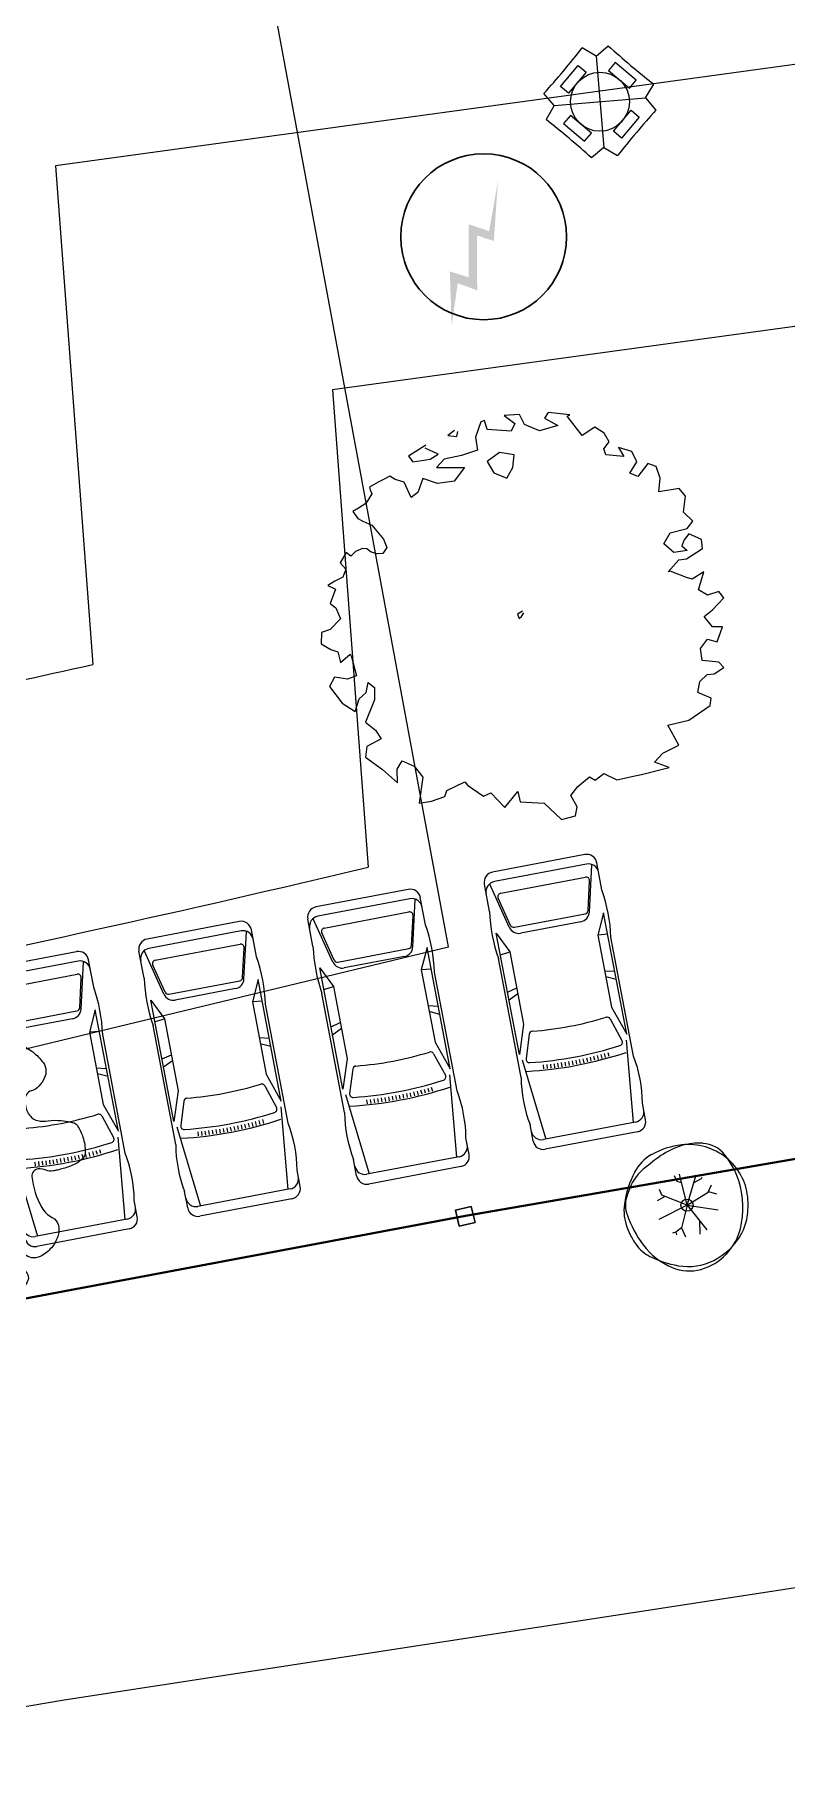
# Model space of a CAD drawing. Extents: x 2080 to 102399, y 2071 to 93424.
# Drawn here: x 86991 to 87408, y 76714 to 77671 of the extents above; entities that cross this region are included whole.
import ezdxf

# ---------------------------------------------------------------- set-up
doc = ezdxf.new("R2010")
doc.units = 0
doc.header["$LTSCALE"] = 20
doc.header["$MEASUREMENT"] = 0
doc.linetypes.add('CENTERX2', pattern=[4, 2.5, -0.5, 0.5, -0.5])
for name, color, linetype, lineweight in [('ASPHALT', 9, 'CENTERX2', 25), ('ELETRICIC POST', 80, 'Continuous', 30), ('fence', 13, 'FENCELINE2', 40), ('Mango tree', 96, 'Continuous', 5), ('naval tree', 105, 'Continuous', 9), ('sappotta', 114, 'Continuous', 5), ('STONE', 2, 'Continuous', 30), ('tree', 60, 'Continuous', 0), ('tree1', 110, 'Continuous', 9)]:
    doc.layers.add(name, color=color, linetype=linetype, lineweight=lineweight)
for name, color, linetype in [('ELEC', 11, 'Continuous'), ('road', 2, 'Continuous'), ('VEHICLES', 6, 'Continuous')]:
    doc.layers.add(name, color=color, linetype=linetype)
doc.linetypes.add('FENCELINE2', pattern='A,0.25,-0.1,[132,ltypeshp.shx,S=0.1,R=0,X=-0.1,Y=0],-0.1,1', length=1.45)

# ---------------------------------------------------------------- blocks, each defined once
blk = doc.blocks.new('elec post')
at = {"layer": 'ELETRICIC POST', "extrusion": (-0.001585, -0.002676, 0.999995)}
blk.add_hatch(color=1, dxfattribs=at).paths.add_polyline_path([(586.232, 851.826), (586.124, 851.89), (586.058, 851.55), (586.156, 851.806), (586.266, 851.734), (586.343, 852.072), (586.439, 852.015), (586.551, 852.382), (586.424, 852.082), (586.307, 852.154)])
blk.add_hatch(color=1, dxfattribs=at).paths.add_polyline_path([(586.232, 851.826), (586.124, 851.89), (586.058, 851.55), (586.156, 851.806), (586.266, 851.734), (586.343, 852.072), (586.439, 852.015), (586.551, 852.382), (586.424, 852.082), (586.307, 852.154)])
at = {"layer": 'ELETRICIC POST', "color": 3, "extrusion": (9.54098e-18, -0.00311, 0.999995)}
blk.add_circle((586.378, 852.048, -2.65), 0.525, dxfattribs=at)
blk.add_circle((586.378, 852.048, -2.65), 0.525, dxfattribs=at)
blk = doc.blocks.new('T3')
at = {"color": 3, "linetype": 'Continuous'}
blk.add_circle((0.007, -0.001), 0.0467, dxfattribs=at)
for centre, radius, start, end in [((0.028, -0.124), 0.591, 95.7743, 119.9478), ((0.129, -0.09), 0.571, 106.3689, 124.4478), ((0.102, -0.001), 0.478, 86.5891, 106.3683), ((0.016, -0.005), 0.472, 51.5393, 95.7734), ((0.117, 0.246), 0.23, 38.2099, 86.5855), ((-0.101, 0.099), 0.334, 119.9475, 152.2845), ((-0.029, -0.064), 0.454, 130.3005, 141.2454), ((0.701, -0.924), 1.582, 124.4458, 130.3031), ((-0.213, -0.013), 0.65, 9.9831, 38.21), ((0.031, 0.015), 0.447, 6.0223, 51.5393), ((0.263, -0.092), 0.745, 152.2851, 172.4004), ((0.231, -0.143), 0.719, 154.9924, 163.7785), ((-0.153, 0.036), 0.295, 141.2444, 154.9906), ((-0.107, -0.042), 0.372, 172.3996, 201.0285), ((-0.253, -0.003), 0.215, 163.7797, 199.3828), ((-0.286, -0.026), 0.724, 358.8883, 9.9833), ((-0.095, 0.001), 0.574, 350.2301, 6.0232), ((0.368, 0.216), 0.873, 199.3819, 216.8466), ((-0.198, -0.028), 0.636, 347.0493, 358.8877), ((0.074, -0.028), 0.403, 331.3474, 350.2303), ((0.161, 0.06), 0.659, 201.0235, 207.8216), ((0.025, -0.011), 0.505, 207.8204, 215.5805), ((-0.011, 0.019), 0.5, 296.8801, 331.348), ((-0.019, -0.069), 0.453, 316.7622, 347.0499), ((-0.149, -0.136), 0.291, 215.5851, 243.3801), ((0.103, 0.017), 0.542, 216.8467, 247.0462), ((0.075, 0.311), 0.791, 243.3844, 260.1468), ((0.003, -0.09), 0.422, 285.3686, 316.7631), ((0.025, -0.168), 0.341, 247.0472, 285.3699), ((0.015, -0.033), 0.442, 260.1457, 296.8807)]:
    blk.add_arc(centre, radius, start, end, dxfattribs=at)
blk = doc.blocks.new('A$C1D8D08D8')
at = {"color": 102}
for p, q in [((-254.5, -392.7), (-259.7, -382.1)), ((-246.1, -395.3), (-254.5, -392.7)), ((-235.3, -439.1), (-250.1, -378.9)), ((-235.3, -439.1), (-217.6, -379.7)), ((-222.4, -395.8), (-207, -386.9)), ((-207, -386.9), (-205.8, -384.6)), ((-193.7, -413.6), (-187.5, -399.7)), ((-278.7, -422.3), (-293.9, -431)), ((-284.7, -420), (-289.2, -408.4)), ((-235.3, -439.1), (-284.7, -420)), ((-235.3, -439.1), (-193.7, -413.6)), ((-193.2, -412.5), (-177.5, -417.1)), ((-177.5, -417.1), (-177.4, -417.1)), ((-235.3, -439.1), (-290.5, -467.2)), ((-235.3, -439.1), (-246.4, -483.8)), ((-235.3, -439.1), (-174.1, -448.7)), ((-235.3, -439.1), (-196.4, -487.3)), ((-211.2, -469), (-210.6, -495.9)), ((-257.4, -491.9), (-263.7, -494.2)), ((-246.4, -483.8), (-257.4, -491.9)), ((-257.4, -491.9), (-256, -497.5)), ((-246.4, -483.8), (-238.5, -501))]:
    blk.add_line(p, q, dxfattribs=at)
at = {"color": 102, "xscale": 253.5657267839997, "yscale": 253.5657267839997, "zscale": 253.5657267839997}
blk.add_blockref('T3', (-237.2, -438.9), dxfattribs=at)
blk = doc.blocks.new('V1')
at = {"linetype": 'Continuous'}
for p, q in [((0.3282, 0.1883), (0.0354, 0.1582)), ((0.0369, 0.2037), (0.0965, 0.2037)), ((0.2667, 0.2037), (0.6975, 0.2037)), ((0.4523, 0.1591), (0.3485, 0.1943)), ((0.3485, 0.1943), (0.7881, 0.1943)), ((0.5461, 0.1943), (0.5627, 0.1591)), ((0.5748, 0.1943), (0.5836, 0.1591)), ((0.71, 0.1943), (0.7139, 0.1591)), ((0.7881, 0.1943), (0.7139, 0.1591)), ((0.8, 0.145), (0.9635, 0.1847)), ((0.8687, 0.2037), (0.9669, 0.2037)), ((0, -0.1668), (0, 0.1668)), ((0.0354, -0.1668), (0.0354, 0.1668)), ((0.4127, 0.1466), (0.3295, 0.1736)), ((0.7139, 0.1591), (0.4523, 0.1591)), ((0.7965, 0.1274), (0.7965, -0.1293)), ((0.8059, 0.1393), (0.9093, 0.1644)), ((0.9245, 0.1525), (0.9245, -0.1544)), ((0.9698, -0.1668), (0.9698, 0.1668)), ((1.0039, -0.1668), (1.0039, 0.1668)), ((0.2781, 0.0658), (0.2925, 0.0651)), ((0.2788, 0.079), (0.2932, 0.0781)), ((0.2796, 0.0921), (0.2941, 0.0911)), ((0.2806, 0.1052), (0.295, 0.1041)), ((0.2817, 0.1183), (0.296, 0.1171)), ((0.7717, -0.1091), (0.7717, 0.1091)), ((0.2765, 0), (0.2909, 0)), ((0.2766, 0.0131), (0.291, 0.013)), ((0.2768, 0.0263), (0.2912, 0.026)), ((0.2771, 0.0395), (0.2915, 0.0391)), ((0.2775, 0.0527), (0.292, 0.0521)), ((0.2766, -0.0131), (0.291, -0.013)), ((0.2768, -0.0263), (0.2912, -0.026)), ((0.2771, -0.0395), (0.2915, -0.0391)), ((0.2775, -0.0527), (0.292, -0.0521)), ((0.2781, -0.0658), (0.2925, -0.0651)), ((0.2788, -0.079), (0.2932, -0.0781)), ((0.2796, -0.0921), (0.2941, -0.0911)), ((0.2806, -0.1052), (0.295, -0.1041)), ((0.2817, -0.1183), (0.296, -0.1171)), ((0.3282, -0.1883), (0.0354, -0.1582)), ((0.4127, -0.1466), (0.3295, -0.1736)), ((0.4523, -0.1591), (0.3485, -0.1943)), ((0.7139, -0.1591), (0.4523, -0.1591)), ((0.5461, -0.1943), (0.5627, -0.1591)), ((0.5748, -0.1943), (0.5836, -0.1591)), ((0.71, -0.1943), (0.7139, -0.1591)), ((0.7881, -0.1943), (0.7139, -0.1591)), ((0.8, -0.145), (0.9635, -0.1847)), ((0.8059, -0.1413), (0.9093, -0.1664)), ((0.0369, -0.2037), (0.0965, -0.2037)), ((0.2667, -0.2037), (0.6975, -0.2037)), ((0.3485, -0.1943), (0.7881, -0.1943)), ((0.8687, -0.2037), (0.9669, -0.2037))]:
    blk.add_line(p, q, dxfattribs=at)
for centre, radius, start, end in [((0.0369, 0.1668), 0.0369, 90.0171, 179.9829), ((0.0723, 0.1668), 0.0369, 90.0171, 179.9829), ((0.1816, -0.2675), 0.4788, 79.76163, 100.23837), ((0.7831, -0.3777), 0.5877, 81.62164, 98.37837), ((0.9329, 0.1668), 0.0369, 0.01713, 89.98285), ((0.967, 0.1669), 0.0369, 359.91757, 90.08254), ((1.6336, 0), 1.3607, 172.36711, 187.63289), ((1.6488, 0), 1.3454, 173.02615, 186.97385), ((0.3256, 0.1619), 0.0123, 71.83015, 173.16435), ((0.4089, 0.1348), 0.0124, 354.02557, 71.89446), ((1.641, 0), 1.2271, 173.75282, 186.24718), ((0.8087, 0.1091), 0.0369, 103.68224, 179.95563), ((0.8088, 0.1274), 0.0123, 103.73933, 180.08914), ((0.9122, 0.1525), 0.0123, 0.08906, 103.63393), ((0.8087, -0.1091), 0.0369, 180.04437, 256.31775), ((0.0369, -0.1668), 0.0369, 180.0171, 269.98291), ((0.0723, -0.1668), 0.0369, 180.0171, 269.98291), ((0.3256, -0.1619), 0.0123, 186.83565, 288.16986), ((0.4089, -0.1348), 0.0124, 288.10553, 5.97443), ((0.8088, -0.1293), 0.0123, 179.91098, 256.26071), ((0.9122, -0.1544), 0.0123, 256.36609, 359.91083), ((0.9329, -0.1668), 0.0369, 270.01715, 359.98288), ((0.967, -0.1669), 0.0369, 269.91745, 0.08243), ((0.1816, 0.2675), 0.4788, 259.76163, 280.23837), ((0.7831, 0.3777), 0.5877, 261.62164, 278.37836)]:
    blk.add_arc(centre, radius, start, end, dxfattribs=at)
blk = doc.blocks.new('A$C2E3D03D7')
at = {"layer": 'ELEC', "linetype": 'Continuous', "ltscale": 0.5}
for p, q in [((30.59, 56.02), (23.38, 61.18)), ((30.59, 56.02), (37.8, 61.18)), ((30.59, 56.02), (30.59, 5.16)), ((5.16, 30.59), (0, 37.8)), ((5.16, 30.59), (0, 23.38)), ((5.16, 30.59), (56.02, 30.59)), ((56.02, 30.59), (61.18, 37.8)), ((56.02, 30.59), (61.18, 23.38)), ((30.59, 5.16), (23.38, 0)), ((30.59, 5.16), (37.8, 0))]:
    blk.add_line(p, q, dxfattribs=at)
for points in [[(9.52, 40.86), (20.31, 51.66), (24.42, 47.56), (13.62, 36.76)], [(51.66, 40.86), (40.86, 51.66), (36.76, 47.56), (47.56, 36.76)], [(9.52, 20.31), (20.31, 9.52), (24.42, 13.62), (13.62, 24.42)], [(51.66, 20.31), (40.86, 9.52), (36.76, 13.62), (47.56, 24.42)]]:
    blk.add_lwpolyline(points, close=True, dxfattribs=at)
blk.add_circle((30.59, 30.59), 16.36, dxfattribs=at)
for centre, start, end in [((-373.61, 434.78), 313.26239, 316.73761), ((434.78, 434.78), 223.26239, 226.73761), ((-373.61, -373.61), 43.26239, 46.73761), ((434.78, -373.61), 133.26239, 136.73761)]:
    blk.add_arc(centre, 545.14, start, end, dxfattribs=at)
blk = doc.blocks.new('NEEM')
at = {"layer": 'sappotta', "linetype": 'Continuous'}
for p, q in [((-0.2131, 1.0923), (-0.2421, 1.0068)), ((-0.1911, 1.0989), (-0.2131, 1.0923)), ((-0.177, 1.0484), (-0.1911, 1.0989)), ((0.0031, 1.1323), (-0.083, 1.1274)), ((-0.083, 1.1274), (-0.0227, 1.0834)), ((-0.0227, 1.0834), (-0.0431, 1.0394)), ((0.0298, 1.0769), (0.0031, 1.1323)), ((0.1144, 1.0427), (0.0298, 1.0769)), ((0.2162, 1.072), (0.1144, 1.0427)), ((0.1622, 1.1437), (0.1418, 1.1119)), ((0.1418, 1.1119), (0.2162, 1.072)), ((0.2828, 1.1298), (0.1622, 1.1437)), ((0.2671, 1.1233), (0.2828, 1.1298)), ((0.3509, 1.0158), (0.2671, 1.1233)), ((0.4207, 1.063), (0.3509, 1.0158)), ((0.4731, 1.0296), (0.4207, 1.063)), ((-0.517, 0.9628), (-0.6142, 0.9009)), ((-0.3588, 1.0435), (-0.3956, 1.0158)), ((-0.3956, 1.0158), (-0.3455, 1.0109)), ((-0.3455, 1.0109), (-0.34, 1.0386)), ((-0.2421, 1.0068), (-0.2303, 0.9351)), ((-0.0431, 1.0394), (-0.177, 1.0484)), ((0.4716, 0.9417), (0.5006, 0.9816)), ((0.5006, 0.9816), (0.4731, 1.0296)), ((-0.6142, 0.9009), (-0.5891, 0.87)), ((-0.5891, 0.87), (-0.4935, 0.8838)), ((-0.5209, 0.9449), (-0.5209, 0.9449)), ((-0.4489, 0.9131), (-0.5209, 0.9449)), ((-0.4935, 0.8838), (-0.4489, 0.9131)), ((-0.4152, 0.8838), (-0.459, 0.839)), ((-0.3196, 0.9058), (-0.4152, 0.8838)), ((-0.2303, 0.9351), (-0.3196, 0.9058)), ((-0.1081, 0.9221), (-0.177, 0.8716)), ((-0.177, 0.8716), (-0.1394, 0.8089)), ((-0.0274, 0.9083), (-0.1081, 0.9221)), ((-0.0345, 0.839), (-0.0274, 0.9083)), ((0.4825, 0.9083), (0.4716, 0.9417)), ((0.5813, 0.9001), (0.4825, 0.9083)), ((0.5515, 0.9498), (0.5813, 0.9001)), ((0.6267, 0.9278), (0.5515, 0.9498)), ((0.6157, 0.8064), (0.6541, 0.87)), ((0.6541, 0.87), (0.6267, 0.9278)), ((-0.7489, 0.7739), (-0.7826, 0.7567)), ((-0.7168, 0.7893), (-0.7489, 0.7739)), ((-0.6886, 0.7722), (-0.7168, 0.7893)), ((-0.6384, 0.7576), (-0.6886, 0.7722)), ((-0.5335, 0.7763), (-0.5617, 0.6989)), ((-0.452, 0.7502), (-0.5335, 0.7763)), ((-0.459, 0.839), (-0.3032, 0.8374)), ((-0.3032, 0.8374), (-0.3611, 0.7616)), ((-0.1394, 0.8089), (-0.0674, 0.7796)), ((-0.0674, 0.7796), (-0.0345, 0.839)), ((0.6604, 0.7877), (0.6157, 0.8064)), ((0.7152, 0.8602), (0.6604, 0.7877)), ((0.7622, 0.8439), (0.7152, 0.8602)), ((0.7826, 0.7787), (0.7622, 0.8439)), ((0.7755, 0.7038), (0.7826, 0.7787)), ((-0.8178, 0.6924), (-0.8499, 0.6378)), ((-0.7826, 0.7567), (-0.8304, 0.7291)), ((-0.8304, 0.7291), (-0.8264, 0.7144)), ((-0.8264, 0.7144), (-0.8178, 0.6924)), ((-0.5985, 0.672), (-0.6384, 0.7576)), ((-0.5617, 0.6989), (-0.5985, 0.672)), ((-0.3611, 0.7616), (-0.452, 0.7502)), ((0.8883, 0.7225), (0.7755, 0.7038)), ((0.9236, 0.6785), (0.8883, 0.7225)), ((0.9126, 0.5906), (0.9236, 0.6785)), ((-0.8922, 0.6126), (-0.9228, 0.5938)), ((-0.9228, 0.5938), (-0.8946, 0.5547)), ((-0.8499, 0.6378), (-0.8922, 0.6126)), ((0.9643, 0.5409), (0.9126, 0.5906)), ((-0.8946, 0.5547), (-0.868, 0.5401)), ((-0.868, 0.5401), (-0.8178, 0.5173)), ((-0.8178, 0.5173), (-0.752, 0.4399)), ((0.8398, 0.4749), (0.9338, 0.5002)), ((0.9338, 0.5002), (0.9643, 0.5409)), ((-0.8695, 0.3894), (-0.9079, 0.3723)), ((-0.846, 0.3861), (-0.8695, 0.3894)), ((-0.821, 0.3674), (-0.846, 0.3861)), ((-0.7348, 0.3943), (-0.7567, 0.3609)), ((-0.752, 0.4399), (-0.7348, 0.3943)), ((0.8037, 0.4146), (0.8398, 0.4749)), ((0.8601, 0.3666), (0.8037, 0.4146)), ((0.9165, 0.4374), (0.904, 0.404)), ((0.904, 0.404), (0.933, 0.378)), ((0.9424, 0.4708), (0.9165, 0.4374)), ((0.9298, 0.3315), (1.0176, 0.3886)), ((1.0137, 0.4391), (0.9424, 0.4708)), ((1.0176, 0.3886), (1.0137, 0.4391)), ((-0.9604, 0.3657), (-0.9941, 0.3095)), ((-0.9941, 0.3095), (-0.9612, 0.2745)), ((-0.9345, 0.3454), (-0.9604, 0.3657)), ((-0.9079, 0.3723), (-0.9345, 0.3454)), ((-0.7881, 0.3592), (-0.821, 0.3674)), ((-0.7567, 0.3609), (-0.7881, 0.3592)), ((0.8288, 0.259), (0.8875, 0.3258)), ((0.933, 0.378), (0.8601, 0.3666)), ((0.8875, 0.3258), (0.9298, 0.3315)), ((-1.0231, 0.2077), (-1.0622, 0.1825)), ((-0.9776, 0.2289), (-1.0231, 0.2077)), ((-0.9612, 0.2745), (-0.9776, 0.2289)), ((0.8382, 0.2623), (0.8288, 0.259)), ((0.9306, 0.2281), (0.8382, 0.2623)), ((0.962, 0.2175), (0.9306, 0.2281)), ((1.0254, 0.259), (0.962, 0.2175)), ((0.9964, 0.1597), (1.0254, 0.259)), ((-1.0622, 0.1825), (-1.0199, 0.1621)), ((-1.0199, 0.1621), (-1.0489, 0.0839)), ((1.0458, 0.1287), (0.9964, 0.1597)), ((1.1092, 0.1491), (1.0458, 0.1287)), ((1.074, 0.0489), (1.1374, 0.114)), ((1.1374, 0.114), (1.1092, 0.1491)), ((-1.0489, 0.0839), (-1.0168, 0.0595)), ((-1.0168, 0.0595), (-0.991, -0.0024)), ((0.0196, 0.0407), (-0.0094, 0.0244)), ((-0.0094, 0.0244), (0, 0)), ((0, 0), (0.0141, 0.0114)), ((0.0141, 0.0114), (0.0274, 0.031)), ((1.0286, 0.0106), (1.074, 0.0489)), ((1.074, -0.0472), (1.0286, 0.0106)), ((-1.0975, -0.0774), (-1.0983, -0.1401)), ((-1.0481, -0.0619), (-1.0975, -0.0774)), ((-0.991, -0.0024), (-1.0481, -0.0619)), ((1.1288, -0.0472), (1.074, -0.0472)), ((1.0998, -0.1287), (1.1288, -0.0472)), ((-1.0983, -0.1401), (-1.0442, -0.1727)), ((-1.0442, -0.1727), (-1.0066, -0.1849)), ((-1.0066, -0.1849), (-0.9917, -0.2436)), ((1.0074, -0.1662), (1.0458, -0.114)), ((1.016, -0.2338), (1.0074, -0.1662)), ((1.0458, -0.114), (1.0998, -0.1287)), ((-0.9917, -0.2436), (-0.9369, -0.1979)), ((-0.9369, -0.1979), (-0.9298, -0.2134)), ((-0.9298, -0.2134), (-0.9024, -0.3177)), ((1.11, -0.2427), (1.016, -0.2338)), ((1.0834, -0.3063), (1.1367, -0.2729)), ((1.1367, -0.2729), (1.11, -0.2427)), ((-1.0246, -0.325), (-1.0521, -0.378)), ((-1.0521, -0.378), (-0.9816, -0.4708)), ((-0.9526, -0.3364), (-1.0246, -0.325)), ((-0.9024, -0.3177), (-0.9526, -0.3364)), ((-0.8484, -0.4114), (-0.8374, -0.3552)), ((-0.8374, -0.3552), (-0.8029, -0.3828)), ((0.9917, -0.4105), (1.0043, -0.3495)), ((1.0043, -0.3495), (1.045, -0.3112)), ((1.045, -0.3112), (1.0834, -0.3063)), ((-0.9816, -0.4708), (-0.9103, -0.5156)), ((-0.9103, -0.5156), (-0.8883, -0.4456)), ((-0.8883, -0.4456), (-0.8484, -0.4114)), ((-0.8029, -0.4521), (-0.8531, -0.5759)), ((-0.8029, -0.3828), (-0.8029, -0.4521)), ((1.0662, -0.4431), (0.9917, -0.4105)), ((1.0615, -0.4839), (1.0662, -0.4431)), ((0.8264, -0.5914), (0.9432, -0.5653)), ((0.9432, -0.5653), (1.0317, -0.5026)), ((1.0317, -0.5026), (1.0615, -0.4839)), ((-0.8531, -0.5759), (-0.7967, -0.6191)), ((-0.7661, -0.668), (-0.8445, -0.7103)), ((-0.7967, -0.6191), (-0.7661, -0.668)), ((0.8868, -0.7038), (0.8264, -0.5914)), ((-0.8445, -0.7103), (-0.8523, -0.7698)), ((0.7512, -0.7967), (0.7975, -0.747)), ((0.7975, -0.747), (0.8868, -0.7038)), ((-0.8523, -0.7698), (-0.7575, -0.8382)), ((-0.7575, -0.8382), (-0.6753, -0.9123)), ((-0.676, -0.8358), (-0.6486, -0.791)), ((-0.6753, -0.9123), (-0.676, -0.8358)), ((-0.6486, -0.791), (-0.582, -0.8203)), ((-0.582, -0.8203), (-0.5343, -0.8806)), ((0.423, -0.8968), (0.47, -0.8602)), ((0.47, -0.8602), (0.5429, -0.896)), ((0.68, -0.8667), (0.8343, -0.8276)), ((0.8343, -0.8276), (0.7512, -0.7967)), ((-0.5343, -0.8806), (-0.5538, -1.0247)), ((-0.4128, -0.9881), (-0.4011, -0.9547)), ((-0.4011, -0.9547), (-0.3016, -0.9074)), ((-0.3016, -0.9074), (-0.2859, -0.9262)), ((-0.2859, -0.9262), (-0.1966, -0.9856)), ((0.2867, -0.9824), (0.3267, -0.9319)), ((0.3267, -0.9319), (0.3909, -0.8789)), ((0.3909, -0.8789), (0.423, -0.8968)), ((0.5429, -0.896), (0.6518, -0.8708)), ((0.6518, -0.8708), (0.68, -0.8667)), ((-0.5538, -1.0247), (-0.4857, -1.015)), ((-0.4857, -1.015), (-0.4128, -0.9881)), ((-0.1966, -0.9856), (-0.1575, -0.9685)), ((-0.1575, -0.9685), (-0.0783, -1.0492)), ((-0.0783, -1.0492), (-0.0063, -0.9604)), ((-0.0063, -0.9604), (0.0063, -1.0174)), ((0.0063, -1.0174), (0.1394, -1.0255)), ((0.1394, -1.0255), (0.2358, -1.1152)), ((0.3235, -1.0459), (0.2867, -0.9824)), ((0.3141, -1.0964), (0.3235, -1.0459)), ((0.2358, -1.1152), (0.3141, -1.0964))]:
    blk.add_line(p, q, dxfattribs=at)
blk = doc.blocks.new('tree1')
at = {"layer": 'tree1', "lineweight": 5}
blk.add_lwpolyline([(2246.412, 2115.1826, -0.112663), (2246.4436, 2115.2327, -0.117589), (2246.492, 2115.2624, -0.108853), (2246.5788, 2115.2711, -0.296704), (2246.6053, 2115.2491, -0.01094), (2246.612, 2115.2254, 0.0113), (2246.6186, 2115.2025, 0.005127), (2246.6282, 2115.1726, 0.015033), (2246.6319, 2115.1626, 0.306227), (2246.6423, 2115.1556, 0.11667), (2246.6719, 2115.1626, 0.080255), (2246.6872, 2115.1736, 0.078689), (2246.6986, 2115.1892, 0.243774), (2246.6984, 2115.2094, -0.250701), (2246.6986, 2115.2292, -0.328651), (2246.7264, 2115.2422, -0.116616), (2246.7985, 2115.2092, -0.030845), (2246.8248, 2115.186, -0.050087), (2246.8385, 2115.1692, -0.076938), (2246.8477, 2115.1493, -0.062317), (2246.8518, 2115.1226, -0.579697), (2246.8158, 2115.1005, 0.475121), (2246.7719, 2115.0827, 0.129849), (2246.7703, 2115.0429, 0.212231), (2246.7852, 2115.0228, 0.129571), (2246.8094, 2115.0164, 0.139513), (2246.8318, 2115.0228, 0.231404), (2246.8485, 2115.0492, -0.228797), (2246.8652, 2115.076, -0.051526), (2246.8895, 2115.0881, -0.046499), (2246.9185, 2115.096, -0.068146), (2246.9558, 2115.0974, -0.083931), (2246.9851, 2115.0893, -0.129613), (2247.0074, 2115.0709, -0.123758), (2247.0184, 2115.0427, -0.09899), (2247.0169, 2115.0207, -0.039936), (2246.9984, 2114.9695, -0.22703), (2246.9418, 2114.9219, 0.41151), (2246.9185, 2114.883, 0.187353), (2246.9366, 2114.8573, 0.279738), (2246.9585, 2114.8563, 0.024255), (2246.9845, 2114.8724, -0.013213), (2247.0318, 2114.9029, -0.005001), (2247.0972, 2114.942, -0.023312), (2247.1117, 2114.9495, -0.276075), (2247.1247, 2114.9482, -0.060003), (2247.165, 2114.9096, -0.073357), (2247.1952, 2114.8595, -0.14541), (2247.1984, 2114.8297, -0.115891), (2247.1871, 2114.8041, -0.080667), (2247.1584, 2114.7764, -0.146196), (2247.1274, 2114.7664, 0.199095), (2247.1051, 2114.7565, 0.110057), (2247.0965, 2114.7421, 0.070134), (2247.0917, 2114.7165, 0.127178), (2247.1011, 2114.6728, 0.173991), (2247.1251, 2114.65, 0.084989), (2247.1627, 2114.6404, -0.065757), (2247.2117, 2114.63, -0.015835), (2247.246, 2114.6166, -0.041694), (2247.2583, 2114.61, -0.171023), (2247.2682, 2114.5973, -0.055511), (2247.2783, 2114.5501, -0.086573), (2247.2741, 2114.492, -0.193215), (2247.2583, 2114.4702, -0.079513), (2247.2283, 2114.4574, -0.051396), (2247.1784, 2114.4502, -0.009838), (2247.1555, 2114.4498, -0.013144), (2247.1384, 2114.4502, -0.142441), (2247.1136, 2114.4589, 0.12085), (2247.0851, 2114.4702, 0.414743), (2247.0551, 2114.4475, 0.108419), (2247.0651, 2114.3237, 0.145796), (2247.0955, 2114.2778, -0.218883), (2247.1117, 2114.2438, -0.129022), (2247.1028, 2114.2077, -0.098712), (2247.0717, 2114.1706, -0.089238), (2247.0254, 2114.1453, -0.142039), (2246.9918, 2114.144, -0.15262), (2246.966, 2114.1597, 0.140489), (2246.9385, 2114.1773, 0.072733), (2246.9124, 2114.1811, 0.056149), (2246.8785, 2114.1773, 1.162721), (2246.9039, 2114.1127, -0.889956), (2246.9451, 2114.0574, -0.057497), (2246.9104, 2114.0314, -0.050194), (2246.8652, 2114.0108, -0.027152), (2246.8206, 2113.9984, -0.081841), (2246.8052, 2113.9975, -0.259828), (2246.7712, 2114.0216, 0.154361), (2246.7252, 2114.0708, 0.023636), (2246.6897, 2114.0886, 0.036054), (2246.6652, 2114.0974, 0.113837), (2246.6116, 2114.0999, 0.255021), (2246.5919, 2114.0841, 0.010023), (2246.5791, 2114.0512, -0.006166), (2246.5586, 2113.9975, -0.000987), (2246.5476, 2113.9699, -0.004807), (2246.5453, 2113.9642, -0.301336), (2246.5397, 2113.9605, -0.053993), (2246.5053, 2113.9642, -0.098949), (2246.4573, 2113.9853, -0.166928), (2246.4387, 2114.0108, -0.074867), (2246.4362, 2114.0273, -0.033746), (2246.4387, 2114.0641, -0.147775), (2246.4582, 2114.1068, 0.143332), (2246.4787, 2114.1506, 0.320067), (2246.4453, 2114.2167, 0.243977), (2246.352, 2114.2172, 0.152147), (2246.2934, 2114.1598, -0.142431), (2246.2321, 2114.0974, -0.011977), (2246.2084, 2114.0848, -0.105797), (2246.2054, 2114.0841, -0.222083), (2246.1945, 2114.0886, -0.028252), (2246.1388, 2114.1573, -0.016572), (2246.113, 2114.1957, -0.046235), (2246.1055, 2114.2106, -0.232844), (2246.1075, 2114.2346, -0.094135), (2246.1455, 2114.2771, -0.151838), (2246.1726, 2114.2871, 0.157375), (2246.1988, 2114.2971, 0.39645), (2246.2059, 2114.3476, 0.167315), (2246.1188, 2114.4103, 0.155323), (2246.0594, 2114.4094, -0.172189), (2246.0055, 2114.4103, -0.057388), (2245.9658, 2114.4306, -0.091215), (2245.9455, 2114.4502, -0.156095), (2245.9337, 2114.4872, -0.117481), (2245.9455, 2114.5368, -0.096462), (2245.9705, 2114.5689, -0.124262), (2245.9989, 2114.5834, -0.245852), (2246.0304, 2114.5751, 0.213299), (2246.0655, 2114.5634, 0.132817), (2246.1271, 2114.5869, 0.292293), (2246.1388, 2114.6167, 0.386063), (2246.1096, 2114.6384, -0.189961), (2246.0455, 2114.6566, -0.113948), (2245.9805, 2114.7353, -0.173128), (2245.9722, 2114.8031, -0.141993), (2246.0028, 2114.8585, -0.2475), (2246.0388, 2114.8697, -0.069531), (2246.0598, 2114.8626, -0.066733), (2246.0788, 2114.8497, -0.27622), (2246.0909, 2114.811, 0.375875), (2246.1055, 2114.7831, 0.21129), (2246.1292, 2114.7842, 0.125177), (2246.1588, 2114.8097, 0.111486), (2246.1686, 2114.8338, 0.05123), (2246.1721, 2114.8896, 0.402904), (2246.0994, 2114.9595, -0.821492), (2246.0855, 2115.0294, -0.025063), (2246.1109, 2115.0385, -0.015882), (2246.1521, 2115.0494, -0.023816), (2246.2229, 2115.0623, -0.058964), (2246.2521, 2115.0627, -0.600057), (2246.2634, 2115.035, 0.391652), (2246.2654, 2114.9961, 0.173919), (2246.3078, 2114.9768, 0.206831), (2246.3454, 2114.9895, 0.108623), (2246.3674, 2115.0202, 0.273193), (2246.3654, 2115.0361, 0.000005), (2246.342, 2115.066, -0.000002), (2246.3187, 2115.096, -0.000001), (2246.2838, 2115.1409, -0.000003), (2246.2721, 2115.1559, -0.378508), (2246.2729, 2115.1687, -0.089675), (2246.3121, 2115.1959, -0.160885), (2246.3619, 2115.2013, -0.160398), (2246.4054, 2115.1759)], format="xyb", dxfattribs=at)
for points in [[(2246.5818, 2114.8963), (2246.5828, 2114.9683), (2246.6395, 2115.0036), (2246.6962, 2114.9898), (2246.7102, 2114.9394), (2246.7067, 2114.8884), (2246.6775, 2114.8681), (2246.635, 2114.8807)], [(2246.2995, 2114.7243), (2246.2955, 2114.7962), (2246.3496, 2114.8354), (2246.407, 2114.8256), (2246.4245, 2114.7764), (2246.4246, 2114.7252), (2246.397, 2114.7029), (2246.3536, 2114.7124)], [(2246.8317, 2114.7322), (2246.867, 2114.7949), (2246.9337, 2114.7989), (2246.9768, 2114.7597), (2246.9651, 2114.7087), (2246.9376, 2114.6656), (2246.9023, 2114.6617), (2246.8709, 2114.693)], [(2246.5688, 2114.5813), (2246.5557, 2114.6521), (2246.6043, 2114.6978), (2246.6626, 2114.6954), (2246.6862, 2114.6488), (2246.6928, 2114.5981), (2246.6682, 2114.5724), (2246.624, 2114.5764)], [(2246.2835, 2114.424), (2246.2845, 2114.496), (2246.3411, 2114.5313), (2246.3978, 2114.5176), (2246.4119, 2114.4672), (2246.4084, 2114.4162), (2246.3793, 2114.3959), (2246.3367, 2114.4084)], [(2246.9054, 2114.3847), (2246.8484, 2114.4286), (2246.8541, 2114.4952), (2246.8991, 2114.5323), (2246.9478, 2114.5133), (2246.9866, 2114.4799), (2246.9854, 2114.4444), (2246.9498, 2114.4179)], [(2246.7912, 2114.3085), (2246.7834, 2114.2369), (2246.7236, 2114.2071), (2246.6685, 2114.2261), (2246.6593, 2114.2776), (2246.6675, 2114.3281), (2246.6985, 2114.3456), (2246.7397, 2114.3291)]]:
    blk.add_lwpolyline(points, close=True, dxfattribs=at)
blk.add_circle((2246.6167, 2114.6306), 0.0191, dxfattribs=at)

msp = doc.modelspace()

# ---------------------------------------------------------------- linework, layer by layer
at = {"ltscale": 0.5}
msp.add_lwpolyline([(87220.511, 77164.26), (86956.41, 78588.41), (85602.634, 78310.912), (85816.414, 76825.716), (87220.511, 77164.26)], dxfattribs=at)
at = {"layer": 'ASPHALT', "linetype": 'Continuous'}
for p, q in [((88206.07, 76930.255), (87007.339, 76746.136)), ((87007.339, 76746.136), (86345.323, 76635.17))]:
    msp.add_line(p, q, dxfattribs=at)
at = {"layer": 'fence', "linetype": 'Continuous'}
for points in [[(87230.006, 77014.978), (87731.67, 77101.485), (89136.324, 77446.476), (89065.485, 78111.989), (89061.996, 78585.967), (89063.234, 78780.426), (89028.517, 79247.024), (89030.057, 79340.526), (89007.957, 79434.383)], [(86006.734, 76736.162), (86242.874, 76796.204), (86811.336, 76936.381), (87230.006, 77014.978)]]:
    msp.add_lwpolyline(points, dxfattribs=at)
at = {"layer": 'road', "ltscale": 0.5}
for p, q in [((88521.258, 77805.806), (87002.488, 77597.751, 0.001)), ((88492.469, 77656.517, 0.014), (87156.197, 77473.463, 0.002)), ((87002.488, 77597.751), (87023.213, 77320.959)), ((87156.197, 77473.463), (87176.037, 77208.481))]:
    msp.add_line(p, q, dxfattribs=at)
for centre, radius, start, end in [((85128.027, 85795.131), 8683.508, 281.4124168, 282.6063355), ((85128.039, 85795.086), 8827.462, 281.4124141, 283.415027)]:
    msp.add_arc(centre, radius, start, end, dxfattribs=at)
at = {"layer": 'STONE', "linetype": 'Continuous', "ltscale": 0.5}
msp.add_lwpolyline([(87226.483, 77009.265), (87235.306, 77011.305), (87233.266, 77020.128), (87224.443, 77018.088)], close=True, dxfattribs=at)

# ---------------------------------------------------------------- block references
at = {"layer": 'ELEC', "linetype": 'Continuous', "ltscale": 0.5, "rotation": 4.838476962189209}
msp.add_blockref('A$C2E3D03D7', (87276.723, 77600.185), dxfattribs=at)
at = {"layer": 'ELETRICIC POST', "xscale": 87.6876963152581, "yscale": 87.6876963152581, "zscale": 87.6876963152581, "rotation": 13.0160703838006}
msp.add_blockref('elec post', (53970.591, -6817.122), dxfattribs=at)
at = {"layer": 'Mango tree', "linetype": 'Continuous', "xscale": 99.9716589445743, "yscale": 99.9716589445743, "zscale": 99.9716589445743}
msp.add_blockref('NEEM', (87259.757, 77346.479), dxfattribs=at)
at = {"layer": 'naval tree', "linetype": 'Continuous', "xscale": 145.6532754084826, "yscale": 145.6532754084826, "zscale": 145.6532754084826, "rotation": 13.01607038379341}
msp.add_blockref('tree1', (-162528.733, -296740.468), dxfattribs=at)
at = {"layer": 'tree', "linetype": 'Continuous', "ltscale": 0.5, "xscale": 0.2837403892626753, "yscale": 0.2837403892626753, "zscale": 0.2837403892626753}
msp.add_blockref('A$C1D8D08D8', (87419.764, 77145.508), dxfattribs=at)
at = {"layer": 'VEHICLES', "xscale": 156.0000000000048, "yscale": 156.0000000000048, "zscale": 156.0000000000048, "rotation": 100.759493584451}
for p in [(87299.868, 77056.73), (87201.901, 77037.432), (87108.147, 77019.591), (87017.737, 77002.855)]:
    msp.add_blockref('V1', p, dxfattribs=at)

doc.saveas('drawing.dxf')
